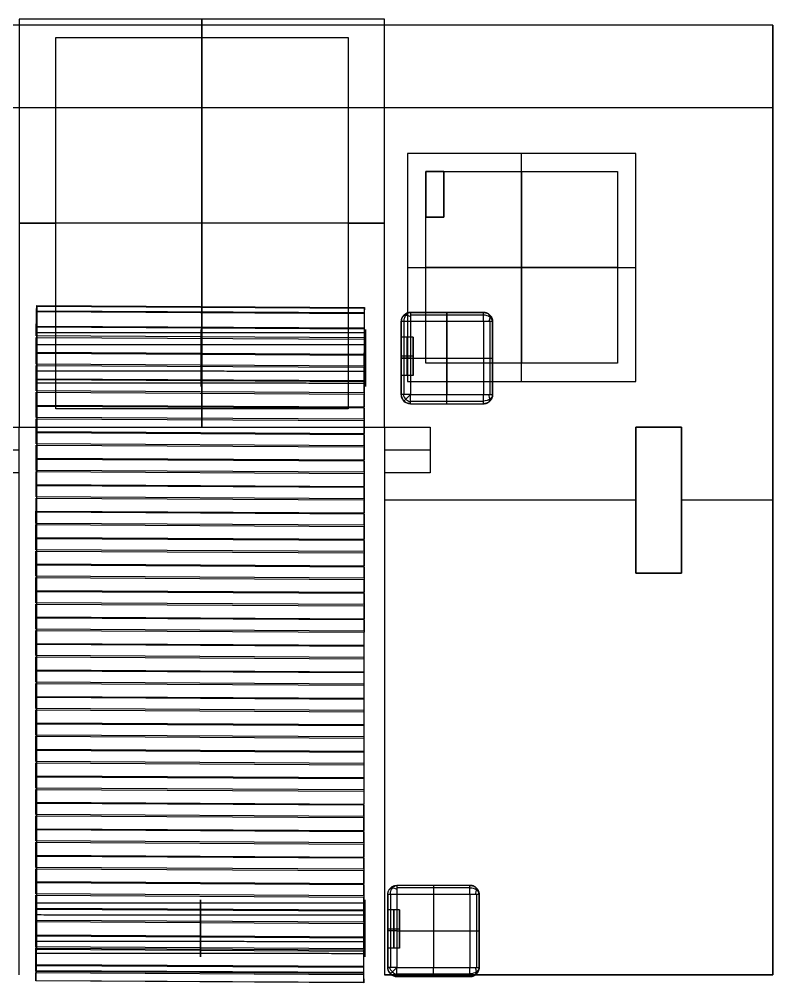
# Model space of a CAD drawing. Header units: millimetres. Extents: x -25 to 100, y -1 to 105.
# Drawn here: x 17.5 to 100, y -0.9 to 104.7 of the extents above; entities that cross this region are included whole.
import ezdxf

# ---------------------------------------------------------------- set-up
doc = ezdxf.new("R2010")
doc.units = ezdxf.units.MM
for name, color, linetype, true_color in [('Capa1', 1, 'Continuous', 0xff0000), ('Default', 7, 'Continuous', 0x000000), ('Layer 01', 7, 'Continuous', 0x000000), ('tachidou', 70, 'Continuous', 0x7fff00)]:
    doc.layers.add(name, color=color, linetype=linetype, true_color=true_color)

msp = doc.modelspace()

# ---------------------------------------------------------------- linework, layer by layer
at = {"layer": 'Capa1'}
for p, q in [((37.5, 60, 32), (37.5, 104.06, 32)), ((37.5, 60, 30), (37.5, 104.06, 30)), ((-25, 95.04, 30), (100, 95.04, 30)), ((85, 90, 42), (60, 90, 42)), ((60, 90, 42), (60, 65, 42)), ((72.5, 90, 32), (72.5, 90, 52)), ((72.5, 65, 32), (72.5, 90, 32)), ((72.5, 65, 52), (72.5, 90, 52)), ((85, 65, 42), (85, 90, 42)), ((62, 67, 42), (62, 88, 42)), ((62, 88, 42), (83, 88, 42)), ((72.5, 88, 50), (72.5, 88, 34)), ((72.5, 88, 50), (72.5, 67, 50)), ((72.5, 88, 34), (72.5, 67, 34)), ((83, 88, 42), (83, 67, 42)), ((60, 77.5, 32), (60, 77.5, 52)), ((60, 77.5, 32), (85, 77.5, 32)), ((60, 77.5, 52), (85, 77.5, 52)), ((62, 77.5, 50), (62, 77.5, 34)), ((83, 77.5, 50), (62, 77.5, 50)), ((83, 77.5, 34), (62, 77.5, 34)), ((83, 77.5, 50), (83, 77.5, 34)), ((85, 77.5, 32), (85, 77.5, 52)), ((19.41, 70.35, 68.69), (19.4, 64.82, 71.6)), ((55.41, 70.33, 68.74), (55.4, 64.8, 71.65)), ((19.41, 66.13, 67.38), (19.4, 69.04, 72.91)), ((55.41, 66.11, 67.43), (55.4, 69.02, 72.96)), ((83, 67, 42), (62, 67, 42)), ((72.5, 67, 50), (72.5, 67, 34)), ((60, 65, 42), (85, 65, 42)), ((72.5, 65, 32), (72.5, 65, 52)), ((12.5, 57.5, 32), (17.5, 57.5, 32)), ((57.5, 57.5, 32), (62.5, 57.5, 32)), ((57.5, 52.03, 32), (85, 52.03, 32)), ((90, 52.03, 32), (100, 52.03, 32)), ((19.34, 7.85, 33.38), (19.33, 2.32, 36.29)), ((55.34, 7.83, 33.43), (55.33, 2.3, 36.34)), ((19.34, 3.63, 32.07), (19.33, 6.54, 37.6)), ((55.34, 3.61, 32.12), (55.33, 6.52, 37.65))]:
    msp.add_line(p, q, dxfattribs=at)
msp.add_lwpolyline([(57.5, 60), (57.5, 50)], dxfattribs=at)
at = {"layer": 'Capa1', "extrusion": (0.999999, -0.000563081, 0.001448)}
for points in [[(2.33, 36.26), (7.86, 33.35), (6.55, 37.57), (3.64, 32.04)], [(7.86, 33.35), (2.33, 36.26), (6.55, 37.57), (3.64, 32.04)]]:
    msp.add_lwpolyline(points, dxfattribs=at)
at = {"layer": 'Capa1'}
for points in [[(100, 104.06, 30), (37.5, 104.06, 30), (-25, 104.06, 30)], [(100, 104.06, 32), (37.5, 104.06, 32), (-25, 104.06, 32)], [(100, 104.06, 31), (37.5, 104.06, 31), (-25, 104.06, 31)], [(37.5, 104.06, 30), (37.5, 104.06, 31), (37.5, 104.06, 32)], [(100, 104.06, 30), (100, 104.06, 31), (100, 104.06, 32)], [(100, 0, 32), (100, 52.03, 32), (100, 104.06, 32)], [(100, 104.06, 30), (100, 52.03, 30), (100, 0, 30)], [(100, 0, 31), (100, 52.03, 31), (100, 104.06, 31)], [(85, 90, 32), (72.5, 90, 32), (60, 90, 32)], [(60, 90, 32), (60, 90, 42), (60, 90, 52)], [(85, 90, 52), (72.5, 90, 52), (60, 90, 52)], [(60, 90, 32), (60, 77.5, 32), (60, 65, 32)], [(60, 90, 52), (60, 77.5, 52), (60, 65, 52)], [(85, 65, 32), (85, 77.5, 32), (85, 90, 32)], [(85, 90, 32), (85, 90, 42), (85, 90, 52)], [(85, 65, 52), (85, 77.5, 52), (85, 90, 52)], [(62, 83, 50), (62, 85.5, 50), (62, 88, 50)], [(62, 88, 50), (62, 88, 51), (62, 88, 52)], [(62, 88, 50), (63, 88, 50), (64, 88, 50)], [(62, 88, 50), (62, 88, 42), (62, 88, 34)], [(62, 67, 34), (62, 77.5, 34), (62, 88, 34)], [(62, 88, 34), (72.5, 88, 34), (83, 88, 34)], [(62, 83, 52), (62, 85.5, 52), (62, 88, 52)], [(62, 88, 52), (63, 88, 52), (64, 88, 52)], [(62, 88, 51), (62, 85.5, 51), (62, 83, 51)], [(64, 88, 51), (63, 88, 51), (62, 88, 51)], [(63, 88, 50), (63, 88, 51), (63, 88, 52)], [(64, 83, 50), (64, 85.5, 50), (64, 88, 50)], [(64, 88, 50), (64, 88, 51), (64, 88, 52)], [(64, 88, 50), (73.5, 88, 50), (83, 88, 50)], [(64, 88, 52), (64, 85.5, 52), (64, 83, 52)], [(64, 83, 51), (64, 85.5, 51), (64, 88, 51)], [(83, 88, 50), (83, 77.5, 50), (83, 67, 50)], [(83, 88, 34), (83, 77.5, 34), (83, 67, 34)], [(83, 88, 50), (83, 88, 42), (83, 88, 34)], [(62, 85.5, 50), (62, 85.5, 51), (62, 85.5, 52)], [(64, 85.5, 50), (64, 85.5, 51), (64, 85.5, 52)], [(62, 83, 50), (62, 83, 51), (62, 83, 52)], [(62, 83, 50), (63, 83, 50), (64, 83, 50)], [(62, 67, 50), (62, 75, 50), (62, 83, 50)], [(64, 83, 52), (63, 83, 52), (62, 83, 52)], [(62, 83, 51), (63, 83, 51), (64, 83, 51)], [(63, 83, 50), (63, 83, 51), (63, 83, 52)], [(64, 83, 50), (64, 83, 51), (64, 83, 52)], [(55.41, 70.33, 68.74), (37.41, 70.34, 68.71), (19.41, 70.35, 68.69)], [(55.4, 69.02, 72.96), (37.4, 69.03, 72.94), (19.4, 69.04, 72.91)], [(83, 67, 50), (72.5, 67, 50), (62, 67, 50)], [(62, 67, 50), (62, 67, 42), (62, 67, 34)], [(83, 67, 34), (72.5, 67, 34), (62, 67, 34)], [(83, 67, 50), (83, 67, 42), (83, 67, 34)], [(55.41, 66.11, 67.43), (37.41, 66.12, 67.4), (19.41, 66.13, 67.38)], [(55.4, 64.8, 71.65), (37.4, 64.81, 71.63), (19.4, 64.82, 71.6)], [(60, 65, 32), (72.5, 65, 32), (85, 65, 32)], [(60, 65, 52), (72.5, 65, 52), (85, 65, 52)], [(60, 65, 32), (60, 65, 42), (60, 65, 52)], [(85, 65, 32), (85, 65, 42), (85, 65, 52)], [(12.5, 60, 32), (15, 60, 32), (17.5, 60, 32)], [(17.5, 55, 32), (17.5, 57.5, 32), (17.5, 60, 32)], [(17.5, 60, 30), (37.5, 60, 30), (57.5, 60, 30)], [(17.5, 60, 32), (37.5, 60, 32), (57.5, 60, 32)], [(17.5, 60, 32), (17.5, 60, 31), (17.5, 60, 30)], [(17.5, 20, 30), (17.5, 40, 30), (17.5, 60, 30)], [(37.5, 60, 32), (37.5, 60, 31), (37.5, 60, 30)], [(57.5, 60, 32), (60, 60, 32), (62.5, 60, 32)], [(57.5, 60, 32), (57.5, 57.5, 32), (57.5, 55, 32)], [(57.5, 60, 32), (57.5, 60, 31), (57.5, 60, 30)], [(57.5, 60, 30), (57.5, 40, 30), (57.5, 20, 30)], [(62.5, 60, 32), (62.5, 57.5, 32), (62.5, 55, 32)], [(85, 60, 30), (85, 60, 31), (85, 60, 32)], [(85, 60, 32), (87.5, 60, 32), (90, 60, 32)], [(85, 44, 32), (85, 52, 32), (85, 60, 32)], [(90, 60, 30), (87.5, 60, 30), (85, 60, 30)], [(85, 60, 30), (85, 52, 30), (85, 44, 30)], [(87.5, 60, 30), (87.5, 60, 31), (87.5, 60, 32)], [(90, 60, 30), (90, 60, 31), (90, 60, 32)], [(90, 60, 32), (90, 52, 32), (90, 44, 32)], [(90, 44, 30), (90, 52, 30), (90, 60, 30)], [(17.5, 55, 32), (15, 55, 32), (12.5, 55, 32)], [(17.5, 20, 32), (17.5, 37.5, 32), (17.5, 55, 32)], [(62.5, 55, 32), (60, 55, 32), (57.5, 55, 32)], [(57.5, 55, 32), (57.5, 37.5, 32), (57.5, 20, 32)], [(85, 52, 30), (85, 52, 31), (85, 52, 32)], [(90, 52, 30), (90, 52, 31), (90, 52, 32)], [(100, 52.03, 30), (100, 52.03, 31), (100, 52.03, 32)], [(85, 44, 30), (85, 44, 31), (85, 44, 32)], [(90, 44, 32), (87.5, 44, 32), (85, 44, 32)], [(85, 44, 30), (87.5, 44, 30), (90, 44, 30)], [(87.5, 44, 30), (87.5, 44, 31), (87.5, 44, 32)], [(90, 44, 30), (90, 44, 31), (90, 44, 32)], [(17.5, 30, 32), (17.5, 30, 31), (17.5, 30, 30)], [(57.5, 30, 32), (57.5, 30, 31), (57.5, 30, 30)], [(17.5, 15, 32), (17.5, 17.5, 32), (17.5, 20, 32)], [(17.5, 15, 30), (17.5, 17.5, 30), (17.5, 20, 30)], [(57.5, 20, 32), (57.5, 17.5, 32), (57.5, 15, 32)], [(57.5, 20, 30), (57.5, 17.5, 30), (57.5, 15, 30)], [(17.5, 0, 32), (17.5, 7.5, 32), (17.5, 15, 32)], [(17.5, 0, 30), (17.5, 7.5, 30), (17.5, 15, 30)], [(57.5, 15, 32), (57.5, 7.5, 32), (57.5, 0, 32)], [(57.5, 15, 30), (57.5, 7.5, 30), (57.5, 0, 30)], [(55.34, 7.83, 33.43), (37.34, 7.84, 33.4), (19.34, 7.85, 33.38)], [(55.33, 6.52, 37.65), (37.33, 6.53, 37.63), (19.33, 6.54, 37.6)], [(55.34, 3.61, 32.12), (37.34, 3.62, 32.1), (19.34, 3.63, 32.07)], [(55.33, 2.3, 36.34), (37.33, 2.31, 36.32), (19.33, 2.32, 36.29)], [(17.5, 0, 32), (17.5, 0, 31), (17.5, 0, 30)], [(57.5, 0, 32), (57.5, 0, 31), (57.5, 0, 30)], [(57.5, 0, 32), (78.75, 0, 32), (100, 0, 32)], [(100, 0, 30), (78.75, 0, 30), (57.5, 0, 30)], [(57.5, 0, 31), (78.75, 0, 31), (100, 0, 31)], [(100, 0, 30), (100, 0, 31), (100, 0, 32)]]:
    msp.add_open_spline(points, degree=2, dxfattribs=at)
for points in [[(19.4, 64.82, 71.6), (19.4, 66.28, 74.37), (19.4, 69.04, 72.91), (19.41, 71.81, 71.45), (19.41, 70.35, 68.69), (19.41, 68.89, 65.92), (19.41, 66.13, 67.38), (19.41, 63.36, 68.84), (19.4, 64.82, 71.6)], [(37.4, 64.81, 71.63), (37.4, 66.27, 74.39), (37.4, 69.03, 72.94), (37.41, 71.8, 71.48), (37.41, 70.34, 68.71), (37.41, 68.88, 65.95), (37.41, 66.12, 67.4), (37.41, 63.35, 68.86), (37.4, 64.81, 71.63)], [(55.4, 64.8, 71.65), (55.4, 66.26, 74.42), (55.4, 69.02, 72.96), (55.41, 71.79, 71.5), (55.41, 70.33, 68.74), (55.41, 68.87, 65.97), (55.41, 66.11, 67.43), (55.41, 63.34, 68.89), (55.4, 64.8, 71.65)], [(19.33, 2.32, 36.29), (19.33, 3.77, 39.06), (19.33, 6.54, 37.6), (19.34, 9.31, 36.14), (19.34, 7.85, 33.38), (19.34, 6.39, 30.61), (19.34, 3.63, 32.07), (19.34, 0.86, 33.53), (19.33, 2.32, 36.29)], [(37.33, 2.31, 36.32), (37.33, 3.76, 39.08), (37.33, 6.53, 37.63), (37.34, 9.3, 36.17), (37.34, 7.84, 33.4), (37.34, 6.38, 30.64), (37.34, 3.62, 32.1), (37.34, 0.85, 33.55), (37.33, 2.31, 36.32)], [(55.33, 2.3, 36.34), (55.33, 3.75, 39.11), (55.33, 6.52, 37.65), (55.34, 9.29, 36.2), (55.34, 7.83, 33.43), (55.34, 6.37, 30.66), (55.34, 3.61, 32.12), (55.34, 0.84, 33.58), (55.33, 2.3, 36.34)]]:
    msp.add_rational_spline(points, [1, 0.707106781187, 1, 0.707106781187, 1, 0.707106781187, 1, 0.707106781187, 1], degree=2, knots=[0, 0, 0, 5.183628, 5.183628, 10.367256, 10.367256, 15.550884, 15.550884, 20.734512, 20.734512, 20.734512], dxfattribs=at)
at = {"layer": 'Default'}
for p, q in [((60.33, 72.57, 52.64), (68.33, 72.57, 52.64)), ((64.33, 72.57, 52), (64.33, 72.57, 74.14)), ((64.33, 72.57, 31.14), (64.33, 72.57, 32)), ((59.33, 71.57, 74.14), (59.33, 63.57, 74.14)), ((59.33, 63.57, 52.64), (59.33, 71.57, 52.64)), ((69.33, 71.57, 74.14), (69.33, 63.57, 74.14)), ((69.33, 63.57, 52.64), (69.33, 71.57, 52.64)), ((59.33, 70.67, 70.14), (59.33, 69.87, 70.14)), ((60.63, 69.87, 70.14), (60.63, 65.67, 70.14)), ((69.33, 70.47, 70.34), (69.33, 64.67, 70.34)), ((59.33, 67.77, 73.04), (59.33, 67.77, 72.24)), ((59.33, 67.77, 68.04), (59.33, 67.77, 67.24)), ((60.63, 67.77, 72.24), (60.63, 67.77, 68.04)), ((59.33, 67.57, 74.14), (59.33, 67.57, 73.04)), ((59.33, 67.57, 67.25), (59.33, 67.57, 31.14)), ((69.33, 67.57, 74.14), (69.33, 67.57, 73.24)), ((69.33, 67.57, 67.44), (69.33, 67.57, 52)), ((69.33, 67.57, 32), (69.33, 67.57, 31.14)), ((69.33, 67.57, 73.24), (69.33, 67.57, 67.44)), ((59.33, 65.67, 70.14), (59.33, 64.87, 70.14)), ((60.33, 62.57, 52.64), (68.33, 62.57, 52.64)), ((64.33, 62.57, 74.14), (64.33, 62.57, 31.14)), ((62.85, 9.79, 30), (62.85, 9.79, 38.9)), ((57.85, 8.79, 38.9), (57.85, 0.79, 38.9)), ((67.85, 8.79, 38.9), (67.85, 0.79, 38.9)), ((57.85, 7.89, 34.9), (57.85, 7.09, 34.9)), ((67.85, 7.69, 35.1), (67.85, 1.89, 35.1)), ((59.15, 7.09, 34.9), (59.15, 2.89, 34.9)), ((57.85, 4.99, 37.8), (57.85, 4.99, 37)), ((57.85, 4.99, 32.8), (57.85, 4.99, 32)), ((57.85, 4.79, 38.9), (57.85, 4.79, 37.79)), ((57.85, 4.79, 32), (57.85, 4.79, 30)), ((59.15, 4.99, 37), (59.15, 4.99, 32.8)), ((67.85, 4.79, 38.9), (67.85, 4.79, 38)), ((67.85, 4.79, 32.2), (67.85, 4.79, 30)), ((67.85, 4.79, 38), (67.85, 4.79, 32.2)), ((57.85, 2.89, 34.9), (57.85, 2.09, 34.9)), ((62.85, -0.21, 38.9), (62.85, -0.21, 30))]:
    msp.add_line(p, q, dxfattribs=at)
at = {"layer": 'Default', "extrusion": (0.503912, 0.701531, -0.503912)}
for centre in [(-7.25, 111.07, 43.24), (-42.67, 54.5, 16.23)]:
    msp.add_arc(centre, 1, 0.0045, 70.0972, dxfattribs=at)
at = {"layer": 'Default', "extrusion": (-0.707107, 0, -0.707107)}
for centre in [(-71.57, 9.77, -95.09), (-8.79, -14.11, -69.12)]:
    msp.add_arc(centre, 1, 90, 180, dxfattribs=at)
at = {"layer": 'Default', "extrusion": (-1, 2.46519e-32, 1.59595e-16)}
msp.add_arc((-71.57, 74.14, -68.33), 1, 90, 180, dxfattribs=at)
at = {"layer": 'Default', "extrusion": (0, -0.707107, 0.707107)}
for centre in [(68.33, 103.03, 1.82), (66.85, 33.72, 21.29)]:
    msp.add_arc(centre, 1, 0, 90, dxfattribs=at)
at = {"layer": 'Default', "extrusion": (-0.701531, 0.503912, 0.503912)}
for centre in [(-97.99, 70.97, 25.49), (-46.15, 58.37, -22.87)]:
    msp.add_arc(centre, 1, 109.9028, 179.9955, dxfattribs=at)
at = {"layer": 'Default', "extrusion": (1.11022e-15, -1, 2.22045e-16)}
for centre in [(60.33, 74.14, -71.57), (58.85, 38.9, -8.79)]:
    msp.add_arc(centre, 1, 90, 180, dxfattribs=at)
at = {"layer": 'Default'}
for centre in [(60.33, 63.57, 74.14), (58.85, 0.79, 38.9)]:
    msp.add_arc(centre, 1, 180, 270, dxfattribs=at)
at = {"layer": 'Default', "extrusion": (0.503912, 0.503912, 0.701531)}
for centre in [(2.29, -8.62, 114.45), (-41.05, -1.87, 57.34)]:
    msp.add_arc(centre, 1, 54.9537, 125.0463, dxfattribs=at)
at = {"layer": 'Default', "extrusion": (-0.707107, 0.707107, 0)}
for centre in [(-87.61, 74.14, 2.29), (-42.18, 38.9, -41.05)]:
    msp.add_arc(centre, 1, 0, 90, dxfattribs=at)
at = {"layer": 'Default', "extrusion": (-1, 5.1769e-31, -5.1769e-31)}
msp.add_arc((-63.57, 74.14, -68.33), 1, 0, 90, dxfattribs=at)
at = {"layer": 'Default', "extrusion": (0, -0.707107, -0.707107)}
for centre in [(68.33, 7.48, -97.38), (66.85, 26.94, -28.07)]:
    msp.add_arc(centre, 1, 0, 90, dxfattribs=at)
at = {"layer": 'Default', "extrusion": (-0.701531, -0.503912, 0.503912)}
for centre in [(-11.77, 110.69, -42.6), (38.36, 61.19, -27.7)]:
    msp.add_arc(centre, 1, 0.0045, 70.0972, dxfattribs=at)
at = {"layer": 'Default', "extrusion": (-1, 1.59595e-16, 1.59595e-16)}
msp.add_arc((-8.79, 38.9, -66.85), 1, 90, 180, dxfattribs=at)
at = {"layer": 'Default', "extrusion": (-1, 5.1769e-31, 0)}
msp.add_arc((-0.79, 38.9, -66.85), 1, 0, 90, dxfattribs=at)
at = {"layer": 'Default'}
for points, weights in [([(59.33, 71.57, 31.14), (59.33, 72.57, 31.14), (60.33, 72.57, 31.14)], [1, 0.707106781187, 1]), ([(59.33, 71.57, 74.14), (59.33, 72.57, 74.14), (60.33, 72.57, 74.14)], [1, 0.707106781187, 1]), ([(60.33, 72.57, 52.64), (59.33, 72.57, 52.64), (59.33, 71.57, 52.64)], [1, 0.707106781187, 1]), ([(60, 72.51, 32), (60.16, 72.57, 32), (60.33, 72.57, 32)], [1, 0.986077679066, 1]), ([(60, 72.51, 52), (60.16, 72.57, 52), (60.33, 72.57, 52)], [1, 0.986077679066, 1]), ([(60.33, 72.57, 74.14), (60.33, 72.57, 75.14), (60.33, 71.57, 75.14)], [1, 0.707106781187, 1]), ([(64.33, 72.57, 74.14), (64.33, 72.57, 75.14), (64.33, 71.57, 75.14)], [1, 0.707106781187, 1]), ([(68.33, 72.57, 31.14), (69.33, 72.57, 31.14), (69.33, 71.57, 31.14)], [1, 0.707106781187, 1]), ([(68.33, 72.57, 74.14), (69.33, 72.57, 74.14), (69.33, 71.57, 74.14)], [1, 0.707106781187, 1]), ([(69.33, 71.57, 32), (69.33, 72.57, 32), (68.33, 72.57, 32)], [1, 0.707106781187, 1]), ([(69.33, 71.57, 52), (69.33, 72.57, 52), (68.33, 72.57, 52)], [1, 0.707106781187, 1]), ([(68.33, 72.57, 52.64), (69.33, 72.57, 52.64), (69.33, 71.57, 52.64)], [1, 0.707106781187, 1]), ([(69.33, 71.57, 74.14), (69.33, 71.57, 75.14), (68.33, 71.57, 75.14)], [1, 0.707106781187, 1]), ([(59.33, 67.77, 67.24), (59.33, 64.87, 67.24), (59.33, 64.87, 70.14)], [1, 0.707106781187, 1]), ([(60.33, 67.57, 75.14), (59.33, 67.57, 75.14), (59.33, 67.57, 74.14)], [1, 0.707106781187, 1]), ([(68.33, 67.57, 75.14), (69.33, 67.57, 75.14), (69.33, 67.57, 74.14)], [1, 0.707106781187, 1]), ([(60.33, 62.57, 31.14), (59.33, 62.57, 31.14), (59.33, 63.57, 31.14)], [1, 0.707106781187, 1]), ([(60.33, 63.57, 75.14), (59.33, 63.57, 75.14), (59.33, 63.57, 74.14)], [1, 0.707106781187, 1]), ([(60.33, 62.57, 52.64), (59.33, 62.57, 52.64), (59.33, 63.57, 52.64)], [1, 0.707106781187, 1]), ([(60.33, 62.57, 74.14), (60.33, 62.57, 75.14), (60.33, 63.57, 75.14)], [1, 0.707106781187, 1]), ([(64.33, 62.57, 74.14), (64.33, 62.57, 75.14), (64.33, 63.57, 75.14)], [1, 0.707106781187, 1]), ([(69.33, 63.57, 31.14), (69.33, 62.57, 31.14), (68.33, 62.57, 31.14)], [1, 0.707106781187, 1]), ([(69.33, 63.57, 74.14), (69.33, 62.57, 74.14), (68.33, 62.57, 74.14)], [1, 0.707106781187, 1]), ([(68.33, 63.57, 75.14), (69.33, 63.57, 75.14), (69.33, 63.57, 74.14)], [1, 0.707106781187, 1]), ([(68.33, 62.57, 52.64), (69.33, 62.57, 52.64), (69.33, 63.57, 52.64)], [1, 0.707106781187, 1]), ([(57.85, 8.79, 38.9), (57.85, 9.79, 38.9), (58.85, 9.79, 38.9)], [1, 0.707106781187, 1]), ([(57.85, 8.79, 30), (57.85, 9.79, 30), (58.85, 9.79, 30)], [1, 0.707106781187, 1]), ([(58.85, 9.79, 38.9), (58.85, 9.79, 39.9), (58.85, 8.79, 39.9)], [1, 0.707106781187, 1]), ([(62.85, 9.79, 38.9), (62.85, 9.79, 39.9), (62.85, 8.79, 39.9)], [1, 0.707106781187, 1]), ([(66.85, 9.79, 38.9), (67.85, 9.79, 38.9), (67.85, 8.79, 38.9)], [1, 0.707106781187, 1]), ([(67.85, 8.79, 30), (67.85, 9.79, 30), (66.85, 9.79, 30)], [1, 0.707106781187, 1]), ([(67.85, 8.79, 38.9), (67.85, 8.79, 39.9), (66.85, 8.79, 39.9)], [1, 0.707106781187, 1]), ([(57.85, 4.99, 32), (57.85, 2.09, 32), (57.85, 2.09, 34.9)], [1, 0.707106781187, 1]), ([(58.85, 4.79, 39.9), (57.85, 4.79, 39.9), (57.85, 4.79, 38.9)], [1, 0.707106781187, 1]), ([(66.85, 4.79, 39.9), (67.85, 4.79, 39.9), (67.85, 4.79, 38.9)], [1, 0.707106781187, 1]), ([(58.85, 0.79, 39.9), (57.85, 0.79, 39.9), (57.85, 0.79, 38.9)], [1, 0.707106781187, 1]), ([(58.25, 0, 30), (57.85, 0.3, 30), (57.85, 0.79, 30)], [1, 0.896334481204, 1]), ([(58.85, -0.21, 30), (58.52, -0.21, 30), (58.25, 0, 30)], [1, 0.947320136678, 1]), ([(58.85, -0.21, 38.9), (58.85, -0.21, 39.9), (58.85, 0.79, 39.9)], [1, 0.707106781187, 1]), ([(62.85, -0.21, 38.9), (62.85, -0.21, 39.9), (62.85, 0.79, 39.9)], [1, 0.707106781187, 1]), ([(67.85, 0.79, 38.9), (67.85, -0.21, 38.9), (66.85, -0.21, 38.9)], [1, 0.707106781187, 1]), ([(66.85, 0.79, 39.9), (67.85, 0.79, 39.9), (67.85, 0.79, 38.9)], [1, 0.707106781187, 1]), ([(66.85, -0.21, 30), (67.19, -0.21, 30), (67.46, 0, 30)], [1, 0.947320136678, 1]), ([(67.46, 0, 30), (67.85, 0.3, 30), (67.85, 0.79, 30)], [1, 0.896334481204, 1])]:
    msp.add_rational_spline(points, weights, degree=2, dxfattribs=at)
for points in [[(59.62, 72.27, 31.14), (59.62, 72.27, 52.64), (59.62, 72.27, 74.14)], [(60, 72.51, 32), (60, 72.51, 42), (60, 72.51, 52)], [(60, 72.51, 32), (60, 68.76, 32), (60, 65, 32)], [(60, 72.51, 52), (60, 68.76, 52), (60, 65, 52)], [(60, 72.51, 42), (60, 68.76, 42), (60, 65, 42)], [(60.33, 72.57, 31.14), (64.33, 72.57, 31.14), (68.33, 72.57, 31.14)], [(68.33, 72.57, 74.14), (64.33, 72.57, 74.14), (60.33, 72.57, 74.14)], [(60.33, 72.57, 31.14), (60.33, 72.57, 31.57), (60.33, 72.57, 32)], [(68.33, 72.57, 32), (64.33, 72.57, 32), (60.33, 72.57, 32)], [(68.33, 72.57, 52), (64.33, 72.57, 52), (60.33, 72.57, 52)], [(60.33, 72.57, 52), (60.33, 72.57, 63.07), (60.33, 72.57, 74.14)], [(68.33, 72.27, 74.85), (64.33, 72.27, 74.85), (60.33, 72.27, 74.85)], [(64.33, 62.57, 31.14), (64.33, 67.57, 31.14), (64.33, 72.57, 31.14)], [(68.33, 72.57, 31.14), (68.33, 72.57, 31.57), (68.33, 72.57, 32)], [(68.33, 72.57, 52), (68.33, 72.57, 63.07), (68.33, 72.57, 74.14)], [(69.04, 72.27, 52), (69.04, 72.27, 63.07), (69.04, 72.27, 74.14)], [(69.04, 72.27, 31.14), (69.04, 72.27, 31.57), (69.04, 72.27, 32)], [(59.33, 63.57, 31.14), (59.33, 67.57, 31.14), (59.33, 71.57, 31.14)], [(59.33, 71.57, 31.14), (59.33, 71.57, 52.64), (59.33, 71.57, 74.14)], [(59.62, 71.57, 74.85), (59.62, 67.57, 74.85), (59.62, 63.57, 74.85)], [(68.33, 71.57, 75.14), (64.33, 71.57, 75.14), (60.33, 71.57, 75.14)], [(60.33, 71.57, 75.14), (60.33, 67.57, 75.14), (60.33, 63.57, 75.14)], [(64.33, 71.57, 75.14), (64.33, 67.57, 75.14), (64.33, 63.57, 75.14)], [(68.33, 71.57, 75.14), (68.33, 67.57, 75.14), (68.33, 63.57, 75.14)], [(69.04, 71.57, 74.85), (69.04, 67.57, 74.85), (69.04, 63.57, 74.85)], [(69.33, 63.57, 31.14), (69.33, 67.57, 31.14), (69.33, 71.57, 31.14)], [(69.33, 71.57, 31.14), (69.33, 71.57, 31.57), (69.33, 71.57, 32)], [(69.33, 65, 32), (69.33, 68.28, 32), (69.33, 71.57, 32)], [(69.33, 65, 52), (69.33, 68.28, 52), (69.33, 71.57, 52)], [(69.33, 71.57, 52), (69.33, 71.57, 63.07), (69.33, 71.57, 74.14)], [(60.63, 69.87, 70.14), (59.98, 69.87, 70.14), (59.33, 69.87, 70.14)], [(60.63, 67.77, 68.04), (59.98, 67.77, 68.04), (59.33, 67.77, 68.04)], [(60.63, 67.77, 72.24), (59.98, 67.77, 72.24), (59.33, 67.77, 72.24)], [(59.33, 67.57, 31.14), (64.33, 67.57, 31.14), (69.33, 67.57, 31.14)], [(60.33, 67.57, 75.14), (64.33, 67.57, 75.14), (68.33, 67.57, 75.14)], [(60.63, 65.67, 70.14), (59.98, 65.67, 70.14), (59.33, 65.67, 70.14)], [(60, 65, 32), (60, 65, 42), (60, 65, 52)], [(60, 65, 32), (64.66, 65, 32), (69.33, 65, 32)], [(60, 65, 52), (64.66, 65, 52), (69.33, 65, 52)], [(60, 65, 42), (64.66, 65, 42), (69.33, 65, 42)], [(69.33, 65, 32), (69.33, 65, 42), (69.33, 65, 52)], [(59.33, 63.57, 74.14), (59.33, 63.57, 52.64), (59.33, 63.57, 31.14)], [(60.33, 63.57, 75.14), (64.33, 63.57, 75.14), (68.33, 63.57, 75.14)], [(69.33, 63.57, 74.14), (69.33, 63.57, 52.64), (69.33, 63.57, 31.14)], [(59.62, 62.86, 74.14), (59.62, 62.86, 52.64), (59.62, 62.86, 31.14)], [(60.33, 62.86, 74.85), (64.33, 62.86, 74.85), (68.33, 62.86, 74.85)], [(60.33, 62.57, 31.14), (64.33, 62.57, 31.14), (68.33, 62.57, 31.14)], [(60.33, 62.57, 74.14), (60.33, 62.57, 52.64), (60.33, 62.57, 31.14)], [(60.33, 62.57, 74.14), (64.33, 62.57, 74.14), (68.33, 62.57, 74.14)], [(68.33, 62.57, 74.14), (68.33, 62.57, 52.64), (68.33, 62.57, 31.14)], [(69.04, 62.86, 74.14), (69.04, 62.86, 52.64), (69.04, 62.86, 31.14)], [(66.85, 9.79, 38.9), (62.85, 9.79, 38.9), (58.85, 9.79, 38.9)], [(66.85, 9.79, 30), (62.85, 9.79, 30), (58.85, 9.79, 30)], [(58.85, 9.79, 30), (58.85, 9.79, 34.45), (58.85, 9.79, 38.9)], [(66.85, 9.79, 30), (66.85, 9.79, 34.45), (66.85, 9.79, 38.9)], [(57.85, 0.79, 30), (57.85, 4.79, 30), (57.85, 8.79, 30)], [(57.85, 8.79, 30), (57.85, 8.79, 34.45), (57.85, 8.79, 38.9)], [(58.15, 9.5, 30), (58.15, 9.5, 34.45), (58.15, 9.5, 38.9)], [(58.15, 8.79, 39.6), (58.15, 4.79, 39.6), (58.15, 0.79, 39.6)], [(66.85, 9.5, 39.6), (62.85, 9.5, 39.6), (58.85, 9.5, 39.6)], [(66.85, 8.79, 39.9), (62.85, 8.79, 39.9), (58.85, 8.79, 39.9)], [(58.85, 8.79, 39.9), (58.85, 4.79, 39.9), (58.85, 0.79, 39.9)], [(62.85, 8.79, 39.9), (62.85, 4.79, 39.9), (62.85, 0.79, 39.9)], [(66.85, 8.79, 39.9), (66.85, 4.79, 39.9), (66.85, 0.79, 39.9)], [(67.56, 9.5, 30), (67.56, 9.5, 34.45), (67.56, 9.5, 38.9)], [(67.56, 8.79, 39.6), (67.56, 4.79, 39.6), (67.56, 0.79, 39.6)], [(67.85, 0.79, 30), (67.85, 4.79, 30), (67.85, 8.79, 30)], [(67.85, 8.79, 30), (67.85, 8.79, 34.45), (67.85, 8.79, 38.9)], [(59.15, 7.09, 34.9), (58.5, 7.09, 34.9), (57.85, 7.09, 34.9)], [(59.15, 4.99, 32.8), (58.5, 4.99, 32.8), (57.85, 4.99, 32.8)], [(59.15, 4.99, 37), (58.5, 4.99, 37), (57.85, 4.99, 37)], [(58.85, 4.79, 39.9), (62.85, 4.79, 39.9), (66.85, 4.79, 39.9)], [(59.15, 2.89, 34.9), (58.5, 2.89, 34.9), (57.85, 2.89, 34.9)], [(57.85, 0.79, 38.9), (57.85, 0.79, 34.45), (57.85, 0.79, 30)], [(58.15, 0.09, 38.9), (58.15, 0.09, 34.45), (58.15, 0.09, 30)], [(58.85, 0.79, 39.9), (62.85, 0.79, 39.9), (66.85, 0.79, 39.9)], [(58.85, 0.09, 39.6), (62.85, 0.09, 39.6), (66.85, 0.09, 39.6)], [(67.56, 0.09, 38.9), (67.56, 0.09, 34.45), (67.56, 0.09, 30)], [(67.85, 0.79, 38.9), (67.85, 0.79, 34.45), (67.85, 0.79, 30)], [(58.85, -0.21, 38.9), (58.85, -0.21, 34.45), (58.85, -0.21, 30)], [(58.85, -0.21, 38.9), (62.85, -0.21, 38.9), (66.85, -0.21, 38.9)], [(66.85, -0.21, 30), (62.85, -0.21, 30), (58.85, -0.21, 30)], [(66.85, -0.21, 38.9), (66.85, -0.21, 34.45), (66.85, -0.21, 30)]]:
    msp.add_open_spline(points, degree=2, dxfattribs=at)
for points, weights, knots in [([(59.33, 64.87, 70.14), (59.33, 64.87, 73.04), (59.33, 67.77, 73.04), (59.33, 70.67, 73.04), (59.33, 70.67, 70.14), (59.33, 70.67, 67.24), (59.33, 67.77, 67.24)], [1, 0.707106781187, 1, 0.707106781187, 1, 0.707106781187, 1], [4.555309, 4.555309, 4.555309, 9.110619, 9.110619, 13.665928, 13.665928, 18.221237, 18.221237, 18.221237]), ([(59.33, 67.77, 68.04), (59.33, 65.67, 68.04), (59.33, 65.67, 70.14), (59.33, 65.67, 72.24), (59.33, 67.77, 72.24), (59.33, 69.87, 72.24), (59.33, 69.87, 70.14), (59.33, 69.87, 68.04), (59.33, 67.77, 68.04)], [1, 0.707106781187, 1, 0.707106781187, 1, 0.707106781187, 1, 0.707106781187, 1], [0, 0, 0, 3.298672, 3.298672, 6.597345, 6.597345, 9.896017, 9.896017, 13.194689, 13.194689, 13.194689]), ([(59.98, 67.77, 68.04), (59.98, 65.67, 68.04), (59.98, 65.67, 70.14), (59.98, 65.67, 72.24), (59.98, 67.77, 72.24), (59.98, 69.87, 72.24), (59.98, 69.87, 70.14), (59.98, 69.87, 68.04), (59.98, 67.77, 68.04)], [1, 0.707106781187, 1, 0.707106781187, 1, 0.707106781187, 1, 0.707106781187, 1], [0, 0, 0, 3.298672, 3.298672, 6.597345, 6.597345, 9.896017, 9.896017, 13.194689, 13.194689, 13.194689]), ([(60.63, 67.77, 68.04), (60.63, 65.67, 68.04), (60.63, 65.67, 70.14), (60.63, 65.67, 72.24), (60.63, 67.77, 72.24), (60.63, 69.87, 72.24), (60.63, 69.87, 70.14), (60.63, 69.87, 68.04), (60.63, 67.77, 68.04)], [1, 0.707106781187, 1, 0.707106781187, 1, 0.707106781187, 1, 0.707106781187, 1], [0, 0, 0, 3.298672, 3.298672, 6.597345, 6.597345, 9.896017, 9.896017, 13.194689, 13.194689, 13.194689]), ([(69.33, 67.57, 67.44), (69.33, 64.67, 67.44), (69.33, 64.67, 70.34), (69.33, 64.67, 73.24), (69.33, 67.57, 73.24), (69.33, 70.47, 73.24), (69.33, 70.47, 70.34), (69.33, 70.47, 67.44), (69.33, 67.57, 67.44)], [1, 0.707106781187, 1, 0.707106781187, 1, 0.707106781187, 1, 0.707106781187, 1], [0, 0, 0, 4.555309, 4.555309, 9.110619, 9.110619, 13.665928, 13.665928, 18.221237, 18.221237, 18.221237]), ([(57.85, 2.09, 34.9), (57.85, 2.09, 37.8), (57.85, 4.99, 37.8), (57.85, 7.89, 37.8), (57.85, 7.89, 34.9), (57.85, 7.89, 32), (57.85, 4.99, 32)], [1, 0.707106781187, 1, 0.707106781187, 1, 0.707106781187, 1], [4.555309, 4.555309, 4.555309, 9.110619, 9.110619, 13.665928, 13.665928, 18.221237, 18.221237, 18.221237]), ([(67.85, 4.79, 32.2), (67.85, 1.89, 32.2), (67.85, 1.89, 35.1), (67.85, 1.89, 38), (67.85, 4.79, 38), (67.85, 7.69, 38), (67.85, 7.69, 35.1), (67.85, 7.69, 32.2), (67.85, 4.79, 32.2)], [1, 0.707106781187, 1, 0.707106781187, 1, 0.707106781187, 1, 0.707106781187, 1], [0, 0, 0, 4.555309, 4.555309, 9.110619, 9.110619, 13.665928, 13.665928, 18.221237, 18.221237, 18.221237]), ([(57.85, 4.99, 32.8), (57.85, 2.89, 32.8), (57.85, 2.89, 34.9), (57.85, 2.89, 37), (57.85, 4.99, 37), (57.85, 7.09, 37), (57.85, 7.09, 34.9), (57.85, 7.09, 32.8), (57.85, 4.99, 32.8)], [1, 0.707106781187, 1, 0.707106781187, 1, 0.707106781187, 1, 0.707106781187, 1], [0, 0, 0, 3.298672, 3.298672, 6.597345, 6.597345, 9.896017, 9.896017, 13.194689, 13.194689, 13.194689]), ([(58.5, 4.99, 32.8), (58.5, 2.89, 32.8), (58.5, 2.89, 34.9), (58.5, 2.89, 37), (58.5, 4.99, 37), (58.5, 7.09, 37), (58.5, 7.09, 34.9), (58.5, 7.09, 32.8), (58.5, 4.99, 32.8)], [1, 0.707106781187, 1, 0.707106781187, 1, 0.707106781187, 1, 0.707106781187, 1], [0, 0, 0, 3.298672, 3.298672, 6.597345, 6.597345, 9.896017, 9.896017, 13.194689, 13.194689, 13.194689]), ([(59.15, 4.99, 32.8), (59.15, 2.89, 32.8), (59.15, 2.89, 34.9), (59.15, 2.89, 37), (59.15, 4.99, 37), (59.15, 7.09, 37), (59.15, 7.09, 34.9), (59.15, 7.09, 32.8), (59.15, 4.99, 32.8)], [1, 0.707106781187, 1, 0.707106781187, 1, 0.707106781187, 1, 0.707106781187, 1], [0, 0, 0, 3.298672, 3.298672, 6.597345, 6.597345, 9.896017, 9.896017, 13.194689, 13.194689, 13.194689])]:
    msp.add_rational_spline(points, weights, degree=2, knots=knots, dxfattribs=at)
at = {"layer": 'tachidou', "color": 5, "true_color": 0x0000ff}
for p, q in [((37.5, 104.7, 52), (37.5, 102.7, 52)), ((17.5, 82.35, 52), (21.5, 82.35, 52)), ((53.5, 82.35, 52), (57.5, 82.35, 52)), ((37.5, 62, 52), (37.5, 60, 52))]:
    msp.add_line(p, q, dxfattribs=at)
for points in [[(57.5, 104.7, 52), (37.5, 104.7, 52), (17.5, 104.7, 52)], [(17.5, 104.7, 52), (17.5, 82.35, 42), (17.5, 60, 32)], [(17.5, 104.7, 52), (17.5, 82.35, 52), (17.5, 60, 52)], [(37.5, 60, 32), (37.5, 82.35, 42), (37.5, 104.7, 52)], [(57.5, 60, 32), (57.5, 82.35, 42), (57.5, 104.7, 52)], [(57.5, 60, 52), (57.5, 82.35, 52), (57.5, 104.7, 52)], [(21.5, 62, 36), (21.5, 82.35, 44), (21.5, 102.7, 52)], [(21.5, 62, 52), (21.5, 82.35, 52), (21.5, 102.7, 52)], [(21.5, 102.7, 52), (37.5, 102.7, 52), (53.5, 102.7, 52)], [(37.5, 102.7, 52), (37.5, 82.35, 44), (37.5, 62, 36)], [(53.5, 102.7, 52), (53.5, 82.35, 44), (53.5, 62, 36)], [(53.5, 102.7, 52), (53.5, 82.35, 52), (53.5, 62, 52)], [(57.5, 82.35, 42), (37.5, 82.35, 42), (17.5, 82.35, 42)], [(17.5, 82.35, 52), (17.5, 82.35, 47), (17.5, 82.35, 42)], [(17.5, 82.35, 52), (17.5, 71.18, 47), (17.5, 60, 42)], [(21.5, 82.35, 44), (21.5, 82.35, 48), (21.5, 82.35, 52)], [(21.5, 62, 44), (21.5, 72.18, 48), (21.5, 82.35, 52)], [(53.5, 82.35, 44), (37.5, 82.35, 44), (21.5, 82.35, 44)], [(53.5, 82.35, 44), (53.5, 82.35, 48), (53.5, 82.35, 52)], [(53.5, 82.35, 52), (53.5, 72.18, 48), (53.5, 62, 44)], [(57.5, 82.35, 52), (57.5, 82.35, 47), (57.5, 82.35, 42)], [(57.5, 60, 42), (57.5, 71.18, 47), (57.5, 82.35, 52)], [(21.5, 62, 52), (21.5, 62, 44), (21.5, 62, 36)], [(53.5, 62, 36), (37.5, 62, 36), (21.5, 62, 36)], [(53.5, 62, 52), (37.5, 62, 52), (21.5, 62, 52)], [(53.5, 62, 44), (37.5, 62, 44), (21.5, 62, 44)], [(37.5, 62, 52), (37.5, 62, 44), (37.5, 62, 36)], [(53.5, 62, 52), (53.5, 62, 44), (53.5, 62, 36)], [(17.5, 60, 32), (17.5, 60, 42), (17.5, 60, 52)], [(17.5, 60, 32), (37.5, 60, 32), (57.5, 60, 32)], [(17.5, 60, 52), (37.5, 60, 52), (57.5, 60, 52)], [(17.5, 60, 42), (37.5, 60, 42), (57.5, 60, 42)], [(37.5, 60, 32), (37.5, 60, 42), (37.5, 60, 52)], [(57.5, 60, 32), (57.5, 60, 42), (57.5, 60, 52)]]:
    msp.add_open_spline(points, degree=2, dxfattribs=at)

# ---------------------------------------------------------------- meshes
at = {"layer": 'Layer 01'}
mesh = msp.add_polyface(dxfattribs=at)
corners = [(55.19, 2.58, 37.66), (55.2, 0.13, 35.72), (19.3, 2.79, 37.35), (19.3, 0.34, 35.41), (55.2, 0.03, 35.6), (55.21, -0.88, 33.02), (19.3, 0.23, 35.29), (19.32, -0.68, 32.71), (55.22, -0.83, 32.87), (55.24, 0.77, 30.67), (19.32, -0.63, 32.56), (19.35, 0.98, 30.36), (55.24, 0.93, 30.67), (55.26, 4.01, 30.84), (19.35, 1.13, 30.36), (19.37, 4.22, 30.53), (55.26, 4.15, 30.92), (55.26, 6.95, 32.41), (19.37, 4.36, 30.61), (19.37, 7.16, 32.1), (55.26, 7.09, 32.49), (55.26, 9.86, 34.06), (19.37, 7.29, 32.18), (19.37, 10.06, 33.75), (55.26, 9.99, 34.14), (55.27, 12.76, 35.7), (19.37, 10.2, 33.83), (19.38, 12.96, 35.39), (55.27, 12.89, 35.78), (55.27, 15.66, 37.35), (19.38, 13.1, 35.47), (19.38, 15.86, 37.04), (55.27, 15.8, 37.43), (55.27, 18.56, 39), (19.38, 16, 37.12), (19.38, 18.76, 38.69), (55.27, 18.7, 39.08), (55.27, 21.46, 40.64), (19.38, 18.9, 38.76), (19.38, 21.66, 40.33), (55.27, 21.6, 40.72), (55.28, 24.36, 42.29), (19.38, 21.8, 40.41), (19.38, 24.56, 41.98), (55.28, 24.5, 42.37), (55.28, 27.26, 43.94), (19.38, 24.7, 42.06), (19.39, 27.46, 43.63), (55.28, 27.4, 44.01), (55.28, 30.16, 45.58), (19.39, 27.6, 43.7), (19.39, 30.36, 45.27), (55.28, 30.3, 45.66), (55.28, 33.06, 47.23), (19.39, 30.5, 45.35), (19.39, 33.26, 46.92), (55.28, 33.2, 47.31), (55.28, 35.96, 48.88), (19.39, 33.4, 47), (19.39, 36.17, 48.56), (55.28, 36.1, 48.95), (55.29, 38.87, 50.52), (19.39, 36.3, 48.64), (19.39, 39.07, 50.21), (55.29, 39, 50.6), (55.29, 41.77, 52.17), (19.39, 39.2, 50.29), (19.4, 41.97, 51.86), (55.29, 41.9, 52.25), (55.29, 44.67, 53.81), (19.4, 42.11, 51.94), (19.4, 44.87, 53.5), (55.29, 44.81, 53.89), (55.29, 47.57, 55.46), (19.4, 45.01, 53.58), (19.4, 47.77, 55.15), (55.29, 47.71, 55.54), (55.29, 50.47, 57.11), (19.4, 47.91, 55.23), (19.4, 50.67, 56.8), (55.29, 50.61, 57.19), (55.3, 53.37, 58.75), (19.4, 50.81, 56.88), (19.4, 53.57, 58.44), (55.3, 53.51, 58.83), (55.3, 56.27, 60.4), (19.4, 53.71, 58.52), (19.41, 56.47, 60.09), (55.3, 56.41, 60.48), (55.3, 59.17, 62.05), (19.41, 56.61, 60.17), (19.41, 59.37, 61.74), (55.3, 59.31, 62.13), (55.3, 62.07, 63.69), (19.41, 59.51, 61.81), (19.41, 62.27, 63.38), (55.3, 62.21, 63.77), (55.3, 64.97, 65.34), (19.41, 62.41, 63.46), (19.41, 65.18, 65.03), (55.3, 65.11, 65.42), (55.31, 67.87, 66.99), (19.41, 65.31, 65.11), (19.41, 68.07, 66.68), (55.31, 68.01, 67.07), (55.31, 70.75, 68.68), (19.41, 68.21, 66.76), (19.42, 70.95, 68.37), (55.31, 70.88, 68.76), (55.3, 73.01, 71.1), (19.42, 71.08, 68.45), (19.41, 73.21, 70.79), (55.3, 73.12, 71.21), (55.27, 72.52, 74.09), (19.41, 73.32, 70.9), (19.38, 72.72, 73.78), (55.27, 72.47, 74.24), (55.25, 69.8, 74.91), (19.38, 72.68, 73.93), (19.36, 70, 74.6), (55.25, 69.64, 74.91), (55.24, 66.7, 73.96), (19.36, 69.84, 74.6), (19.35, 66.9, 73.65), (55.24, 66.56, 73.89), (55.24, 63.77, 72.38), (19.35, 66.76, 73.58), (19.34, 63.97, 72.07), (55.24, 63.63, 72.3), (55.23, 60.86, 70.73), (19.34, 63.83, 71.99), (19.34, 61.07, 70.42), (55.23, 60.73, 70.66), (55.23, 57.96, 69.09), (19.34, 60.93, 70.35), (19.34, 58.17, 68.78), (55.23, 57.83, 69.01), (55.23, 55.06, 67.44), (19.34, 58.03, 68.7), (19.34, 55.26, 67.13), (55.23, 54.92, 67.36), (55.23, 52.16, 65.8), (19.34, 55.13, 67.05), (19.34, 52.36, 65.48), (55.23, 52.02, 65.72), (55.23, 49.26, 64.15), (19.34, 52.23, 65.41), (19.33, 49.46, 63.84), (55.23, 49.12, 64.07), (55.22, 46.36, 62.5), (19.33, 49.32, 63.76), (19.33, 46.56, 62.19), (55.22, 46.22, 62.42), (55.22, 43.46, 60.86), (19.33, 46.42, 62.11), (19.33, 43.66, 60.55), (55.22, 43.32, 60.78), (55.22, 40.56, 59.21), (19.33, 43.52, 60.47), (19.33, 40.76, 58.9), (55.22, 40.42, 59.13), (55.22, 37.66, 57.56), (19.33, 40.62, 58.82), (19.33, 37.86, 57.25), (55.22, 37.52, 57.49), (55.22, 34.76, 55.92), (19.33, 37.72, 57.17), (19.32, 34.96, 55.61), (55.22, 34.62, 55.84), (55.21, 31.85, 54.27), (19.32, 34.82, 55.53), (19.32, 32.06, 53.96), (55.21, 31.72, 54.19), (55.21, 28.95, 52.62), (19.32, 31.92, 53.88), (19.32, 29.16, 52.31), (55.21, 28.82, 52.55), (55.21, 26.05, 50.98), (19.32, 29.02, 52.24), (19.32, 26.25, 50.67), (55.21, 25.91, 50.9), (55.21, 23.15, 49.33), (19.32, 26.12, 50.59), (19.32, 23.35, 49.02), (55.21, 23.01, 49.25), (55.21, 20.25, 47.69), (19.32, 23.22, 48.94), (19.31, 20.45, 47.37), (55.21, 20.11, 47.61), (55.2, 17.35, 46.04), (19.31, 20.31, 47.3), (19.31, 17.55, 45.73), (55.2, 17.21, 45.96), (55.2, 14.45, 44.39), (19.31, 17.41, 45.65), (19.31, 14.65, 44.08), (55.2, 14.31, 44.31), (55.2, 11.55, 42.75), (19.31, 14.51, 44), (19.31, 11.75, 42.44), (55.2, 11.41, 42.67), (55.2, 8.65, 41.1), (19.31, 11.61, 42.36), (19.31, 8.85, 40.79), (55.2, 8.51, 41.02), (55.2, 5.75, 39.45), (19.31, 8.71, 40.71), (19.3, 5.95, 39.14), (55.2, 5.61, 39.37), (55.19, 2.85, 37.81), (19.3, 5.81, 39.06), (19.3, 3.05, 37.5), (55.19, 2.71, 37.73), (55.2, 0.23, 35.82), (19.3, 2.91, 37.42), (19.3, 0.43, 35.51)]
mesh.append_faces([[corners[k] for k in face] for face in [(0, 1, 3, 2), (4, 5, 7, 6), (8, 9, 11, 10), (12, 13, 15, 14), (16, 17, 19, 18), (20, 21, 23, 22), (24, 25, 27, 26), (28, 29, 31, 30), (32, 33, 35, 34), (36, 37, 39, 38), (40, 41, 43, 42), (44, 45, 47, 46), (48, 49, 51, 50), (52, 53, 55, 54), (56, 57, 59, 58), (60, 61, 63, 62), (64, 65, 67, 66), (68, 69, 71, 70), (72, 73, 75, 74), (76, 77, 79, 78), (80, 81, 83, 82), (84, 85, 87, 86), (88, 89, 91, 90), (92, 93, 95, 94), (96, 97, 99, 98), (100, 101, 103, 102), (104, 105, 107, 106), (108, 109, 111, 110), (112, 113, 115, 114), (116, 117, 119, 118), (120, 121, 123, 122), (124, 125, 127, 126), (128, 129, 131, 130), (132, 133, 135, 134), (136, 137, 139, 138), (140, 141, 143, 142), (144, 145, 147, 146), (148, 149, 151, 150), (152, 153, 155, 154), (156, 157, 159, 158), (160, 161, 163, 162), (164, 165, 167, 166), (168, 169, 171, 170), (172, 173, 175, 174), (176, 177, 179, 178), (180, 181, 183, 182), (184, 185, 187, 186), (188, 189, 191, 190), (192, 193, 195, 194), (196, 197, 199, 198), (200, 201, 203, 202), (204, 205, 207, 206), (208, 209, 211, 210), (212, 213, 215, 214)]])

doc.saveas('drawing.dxf')
